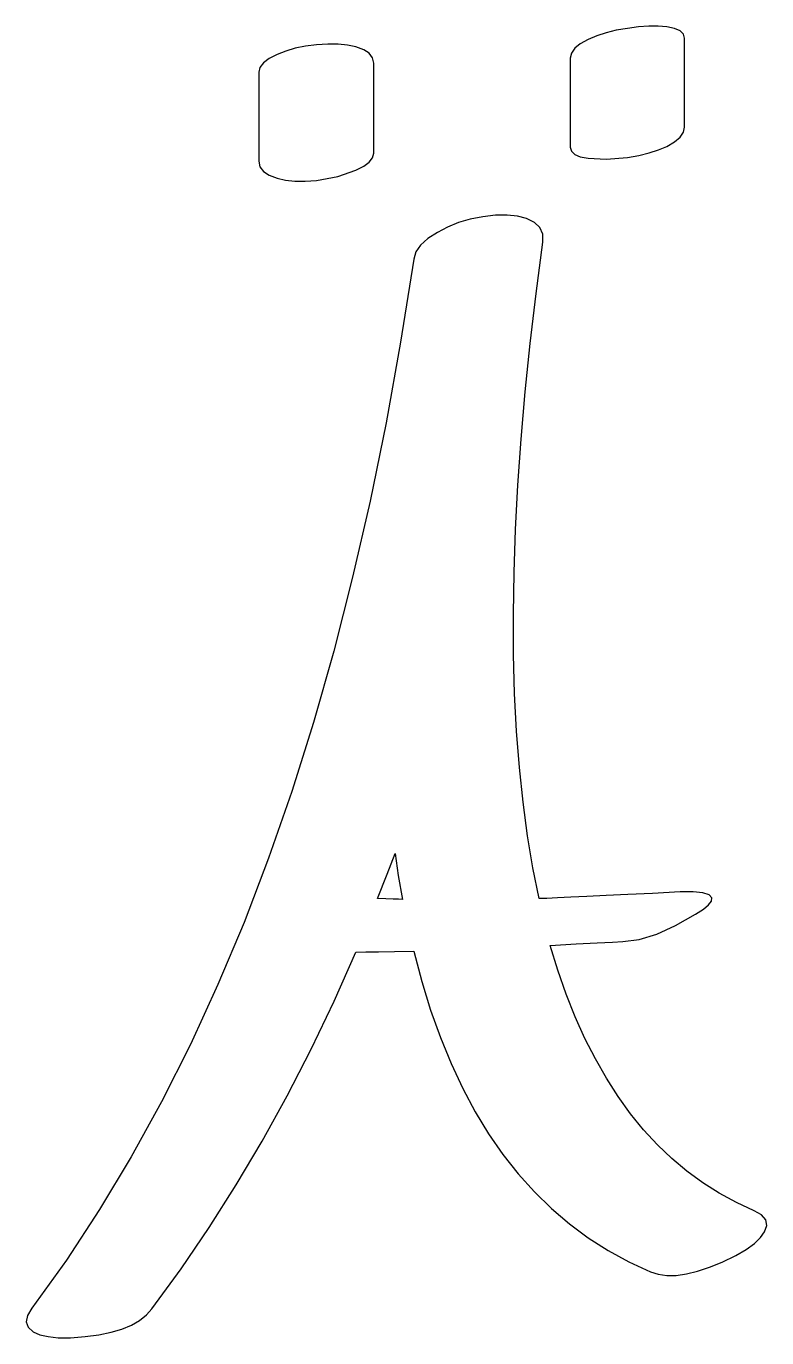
# Model space of a CAD drawing. Extents: x 24 to 37.9, y -1.1 to 23.4.
import ezdxf

# ---------------------------------------------------------------- set-up
doc = ezdxf.new("R2010")
doc.units = 0
doc.layers.get('0').update_dxf_attribs({"linetype": 'CONTINUOUS'})

msp = doc.modelspace()

# ---------------------------------------------------------------- linework, layer by layer
at = {"color": 0}
for p, q in [((35.0425, 23.3689), (34.8507, 23.3229)), ((35.25, 23.4028), (35.0425, 23.3689)), ((35.4575, 23.4306), (35.25, 23.4028)), ((35.6493, 23.4444), (35.4575, 23.4306)), ((35.8256, 23.4444), (35.6493, 23.4444)), ((35.9861, 23.4306), (35.8256, 23.4444)), ((36.1319, 23.4019), (35.9861, 23.4306)), ((36.2361, 23.3576), (36.1319, 23.4019)), ((36.2986, 23.2978), (36.2361, 23.3576)), ((29.4306, 23.0972), (29.2231, 23.0704)), ((29.6432, 23.1103), (29.4306, 23.0972)), ((29.8368, 23.1076), (29.6432, 23.1103)), ((30.0113, 23.0894), (29.8368, 23.1076)), ((30.1667, 23.0556), (30.0113, 23.0894)), ((34.3681, 23.1156), (34.2639, 23.0313)), ((34.5139, 23.1944), (34.3681, 23.1156)), ((34.6744, 23.2647), (34.5139, 23.1944)), ((34.8507, 23.3229), (34.6744, 23.2647)), ((36.3194, 23.2222), (36.2986, 23.2978)), ((36.3194, 21.5556), (36.3194, 23.2222)), ((28.5425, 22.8386), (28.434, 22.7569)), ((28.6944, 22.9167), (28.5425, 22.8386)), ((28.855, 22.9801), (28.6944, 22.9167)), ((29.0313, 23.0313), (28.855, 22.9801)), ((29.2231, 23.0704), (29.0313, 23.0313)), ((30.3125, 23.0053), (30.1667, 23.0556)), ((30.4167, 22.9375), (30.3125, 23.0053)), ((30.4792, 22.8525), (30.4167, 22.9375)), ((30.5, 22.75), (30.4792, 22.8525)), ((34.2014, 22.9418), (34.1806, 22.8472)), ((34.1806, 22.8472), (34.1806, 21.1806)), ((34.2639, 23.0313), (34.2014, 22.9418)), ((28.3689, 22.6719), (28.3472, 22.5833)), ((28.434, 22.7569), (28.3689, 22.6719)), ((30.5, 21.0694), (30.5, 22.75)), ((28.3472, 22.5833), (28.3472, 20.9167)), ((36.1319, 21.2796), (36.2361, 21.3681)), ((36.2361, 21.3681), (36.2986, 21.4601)), ((36.2986, 21.4601), (36.3194, 21.5556)), ((34.1806, 21.1806), (34.2014, 21.105)), ((35.6563, 21.0729), (35.8307, 21.1293)), ((35.8307, 21.1293), (35.9861, 21.1944)), ((35.9861, 21.1944), (36.1319, 21.2796)), ((28.3472, 20.9167), (28.3692, 20.8132)), ((30.3125, 20.8221), (30.4167, 20.8993)), ((30.4167, 20.8993), (30.4792, 20.9818)), ((30.4792, 20.9818), (30.5, 21.0694)), ((34.2014, 21.105), (34.2639, 21.0451)), ((34.2639, 21.0451), (34.3681, 21.0008)), ((34.3681, 21.0008), (34.5139, 20.9722)), ((34.5139, 20.9722), (34.851, 20.9549)), ((34.851, 20.9549), (35.25, 20.9861)), ((35.25, 20.9861), (35.4626, 21.0251)), ((35.4626, 21.0251), (35.6563, 21.0729)), ((28.3692, 20.8132), (28.4343, 20.7254)), ((28.4343, 20.7254), (28.5426, 20.6535)), ((28.5426, 20.6535), (28.6944, 20.5972)), ((29.4306, 20.5556), (29.8301, 20.6319)), ((29.8301, 20.6319), (30.1667, 20.75)), ((30.1667, 20.75), (30.3125, 20.8221)), ((28.6944, 20.5972), (28.8499, 20.5633)), ((28.8499, 20.5633), (29.0243, 20.5451)), ((29.0243, 20.5451), (29.2179, 20.5425)), ((29.2179, 20.5425), (29.4306, 20.5556)), ((32.7804, 19.9046), (32.5417, 19.875)), ((32.9965, 19.9097), (32.7804, 19.9046)), ((33.1901, 19.8907), (32.9965, 19.9097)), ((33.3611, 19.8472), (33.1901, 19.8907)), ((31.8825, 19.685), (31.6944, 19.5833)), ((32.0864, 19.7674), (31.8825, 19.685)), ((32.3061, 19.8308), (32.0864, 19.7674)), ((32.5417, 19.875), (32.3061, 19.8308)), ((33.5104, 19.7726), (33.3611, 19.8472)), ((33.6111, 19.6736), (33.5104, 19.7726)), ((33.6632, 19.5504), (33.6111, 19.6736)), ((31.5104, 19.4688), (31.375, 19.3472)), ((31.6944, 19.5833), (31.5104, 19.4688)), ((33.5411, 18.4417), (33.6667, 19.4028)), ((33.6667, 19.4028), (33.6632, 19.5504)), ((31.2882, 19.2188), (31.25, 19.0833)), ((31.375, 19.3472), (31.2882, 19.2188)), ((31.25, 19.0833), (31.004, 17.5287)), ((33.4317, 17.5062), (33.5411, 18.4417)), ((31.004, 17.5287), (30.7311, 16.0179)), ((33.3383, 16.5967), (33.4317, 17.5062)), ((33.2613, 15.7126), (33.3383, 16.5967)), ((30.7311, 16.0179), (30.4315, 14.5506)), ((33.2004, 14.8544), (33.2613, 15.7126)), ((33.1556, 14.0219), (33.2004, 14.8544)), ((30.4315, 14.5506), (30.105, 13.1268)), ((33.1269, 13.2151), (33.1556, 14.0219)), ((30.105, 13.1268), (29.7518, 11.7467)), ((33.1146, 12.434), (33.1269, 13.2151)), ((33.1183, 11.6787), (33.1146, 12.434)), ((29.7518, 11.7467), (29.3718, 10.4102)), ((33.1382, 10.949), (33.1183, 11.6787)), ((33.1743, 10.2451), (33.1382, 10.949)), ((29.3718, 10.4102), (28.9649, 9.11735)), ((33.2265, 9.56685), (33.1743, 10.2451)), ((33.295, 8.91433), (33.2265, 9.56685)), ((28.9649, 9.11735), (28.5313, 7.86806)), ((33.3796, 8.28754), (33.295, 8.91433)), ((33.4803, 7.68647), (33.3796, 8.28754)), ((28.5313, 7.86806), (28.0708, 6.66243)), ((30.75, 7.56597), (30.9028, 7.95833)), ((30.9028, 7.95833), (30.9583, 7.54172)), ((33.5972, 7.11111), (33.4803, 7.68647)), ((30.5694, 7.11111), (30.75, 7.56597)), ((30.9583, 7.54172), (31.0417, 7.09722)), ((33.9393, 7.12418), (33.7418, 7.11615)), ((34.1897, 7.13525), (33.9393, 7.12418)), ((34.4931, 7.14936), (34.1897, 7.13525)), ((34.8494, 7.1665), (34.4931, 7.14936)), ((35.2587, 7.18668), (34.8494, 7.1665)), ((35.721, 7.2099), (35.2587, 7.18668)), ((36.2361, 7.23611), (35.721, 7.2099)), ((36.4818, 7.23975), (36.2361, 7.23611)), ((36.6632, 7.22239), (36.4818, 7.23975)), ((36.7804, 7.18419), (36.6632, 7.22239)), ((36.8333, 7.125), (36.7804, 7.18419)), ((36.8246, 7.06429), (36.8333, 7.125)), ((30.7292, 7.10504), (30.5694, 7.11111)), ((30.8611, 7.10069), (30.7292, 7.10504)), ((30.9653, 7.0981), (30.8611, 7.10069)), ((31.0417, 7.09722), (30.9653, 7.0981)), ((33.7418, 7.11615), (33.5972, 7.11111)), ((36.5278, 6.81944), (36.6718, 6.91151)), ((36.6718, 6.91151), (36.7708, 6.99311)), ((36.7708, 6.99311), (36.8246, 7.06429)), ((28.0708, 6.66243), (27.5836, 5.50043)), ((36.1511, 6.60508), (36.5278, 6.81944)), ((35.4706, 6.34814), (35.7986, 6.44797)), ((35.7986, 6.44797), (36.1511, 6.60508)), ((33.8056, 6.23611), (34.2917, 6.26133)), ((33.949, 5.76915), (33.8056, 6.23611)), ((34.2917, 6.26133), (34.6806, 6.28125)), ((34.6806, 6.28125), (34.9722, 6.29601)), ((34.9722, 6.29601), (35.1667, 6.30556)), ((35.1667, 6.30556), (35.4706, 6.34814)), ((29.7575, 5.18951), (30.1667, 6.11111)), ((30.1667, 6.11111), (30.349, 6.11199)), ((30.349, 6.11199), (30.5903, 6.11458)), ((30.5903, 6.11458), (30.8907, 6.11893)), ((30.8907, 6.11893), (31.25, 6.125)), ((31.25, 6.125), (31.399, 5.56125)), ((34.1053, 5.32297), (33.949, 5.76915)), ((27.5836, 5.50043), (27.0694, 4.38206)), ((31.399, 5.56125), (31.5653, 5.02263)), ((29.329, 4.29258), (29.7575, 5.18951)), ((34.2742, 4.89763), (34.1053, 5.32297)), ((31.5653, 5.02263), (31.7485, 4.50917)), ((34.4557, 4.49311), (34.2742, 4.89763)), ((31.7485, 4.50917), (31.9488, 4.02089)), ((34.65, 4.10943), (34.4557, 4.49311)), ((27.0694, 4.38206), (26.5286, 3.30729)), ((28.8808, 3.42042), (29.329, 4.29258)), ((31.9488, 4.02089), (32.166, 3.55778)), ((34.8569, 3.74658), (34.65, 4.10943)), ((35.0767, 3.40457), (34.8569, 3.74658)), ((32.166, 3.55778), (32.4003, 3.11985)), ((26.5286, 3.30729), (25.961, 2.27615)), ((28.4132, 2.57292), (28.8808, 3.42042)), ((35.309, 3.08333), (35.0767, 3.40457)), ((32.4003, 3.11985), (32.6517, 2.70708)), ((35.554, 2.78299), (35.309, 3.08333)), ((32.6517, 2.70708), (32.9201, 2.3195)), ((35.8118, 2.50347), (35.554, 2.78299)), ((27.926, 1.75022), (28.4132, 2.57292)), ((36.0824, 2.24479), (35.8118, 2.50347)), ((25.961, 2.27615), (25.3665, 1.28863)), ((32.9201, 2.3195), (33.2056, 1.95708)), ((36.3654, 2.00694), (36.0824, 2.24479)), ((36.6613, 1.78993), (36.3654, 2.00694)), ((27.4193, 0.952257), (27.926, 1.75022)), ((33.2056, 1.95708), (33.5079, 1.61985)), ((36.9697, 1.59375), (36.6613, 1.78993)), ((33.5079, 1.61985), (33.8275, 1.30778)), ((37.291, 1.4184), (36.9697, 1.59375)), ((25.3665, 1.28863), (24.7453, 0.344726)), ((33.8275, 1.30778), (34.164, 1.02089)), ((37.625, 1.26389), (37.291, 1.4184)), ((37.7622, 1.1875), (37.625, 1.26389)), ((34.164, 1.02089), (34.5176, 0.759169)), ((37.8403, 1.09722), (37.7622, 1.1875)), ((37.8194, 0.875), (37.8594, 0.993056)), ((37.8594, 0.993056), (37.8403, 1.09722)), ((26.8931, 0.179036), (27.4193, 0.952257)), ((34.5176, 0.759169), (34.8882, 0.522624)), ((37.6285, 0.652778), (37.7439, 0.763889)), ((37.7439, 0.763889), (37.8194, 0.875)), ((34.8882, 0.522624), (35.2758, 0.311253)), ((37.2778, 0.430556), (37.4731, 0.541721)), ((37.4731, 0.541721), (37.6285, 0.652778)), ((24.7453, 0.344726), (24.0972, -0.555556)), ((35.2758, 0.311253), (35.6806, 0.125)), ((36.7874, 0.208387), (37.025, 0.307346)), ((37.025, 0.307346), (37.2778, 0.430556)), ((26.3472, -0.569444), (26.8931, 0.179036)), ((35.6806, 0.125), (35.8271, 0.078179)), ((35.8271, 0.078179), (35.9887, 0.05561)), ((35.9887, 0.05561), (36.1656, 0.057346)), ((36.1656, 0.057346), (36.3576, 0.083388)), ((36.3576, 0.083388), (36.5649, 0.133735)), ((36.5649, 0.133735), (36.7874, 0.208387)), ((24.0156, -0.692708), (23.9931, -0.8125)), ((24.0972, -0.555556), (24.0156, -0.692708)), ((26.1164, -0.785536), (26.2443, -0.68419)), ((26.2443, -0.68419), (26.3472, -0.569444)), ((23.9931, -0.8125), (24.0294, -0.914931)), ((24.0294, -0.914931), (24.125, -1)), ((25.5811, -1.00884), (25.7847, -0.947863)), ((25.7847, -0.947863), (25.9631, -0.873426)), ((25.9631, -0.873426), (26.1164, -0.785536)), ((24.125, -1), (24.2465, -1.05382)), ((24.2465, -1.05382), (24.4028, -1.09028)), ((24.4028, -1.09028), (24.5938, -1.10938)), ((24.5938, -1.10938), (24.8194, -1.11111)), ((24.8194, -1.11111), (25.0985, -1.09044)), ((25.0985, -1.09044), (25.3525, -1.05637)), ((25.3525, -1.05637), (25.5811, -1.00884))]:
    msp.add_line(p, q, dxfattribs=at)

doc.saveas('drawing.dxf')
